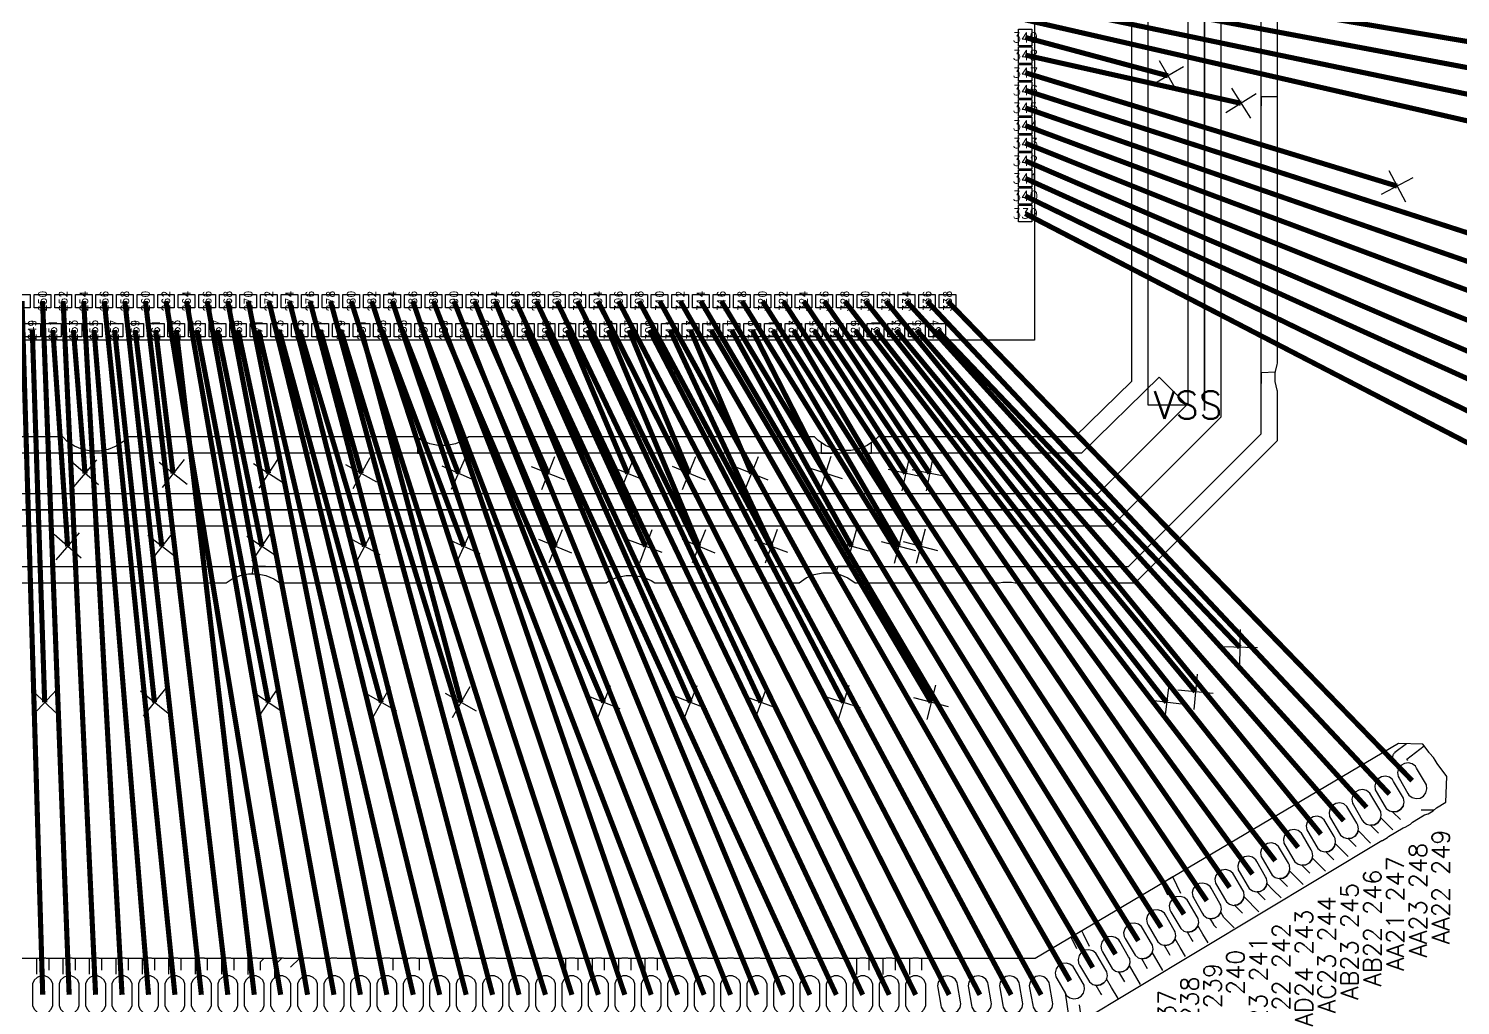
# Model space of a CAD drawing. Extents: x -8.5 to 8.5, y -8.5 to 8.5.
# Drawn here: x -0.1 to 5.59, y -6.54 to -2.66 of the extents above; entities that cross this region are included whole.
import ezdxf
from ezdxf.enums import TextEntityAlignment as Align

# ---------------------------------------------------------------- set-up
doc = ezdxf.new("R2010")
doc.units = 0
doc.header["$MEASUREMENT"] = 0
doc.linetypes.add('DASHED', pattern=[0.03, 0.015, -0.015])
for name, color, linetype in [('COPPER', 40, 'CONTINUOUS'), ('DIE_1', 5, 'CONTINUOUS'), ('DIE_PAD_1', 7, 'CONTINUOUS'), ('DIE_PAD_TEXT_1', 5, 'CONTINUOUS'), ('FINGER_PAD_1', 7, 'CONTINUOUS'), ('FINGER_TEXT_1', 4, 'CONTINUOUS'), ('RING_1', 3, 'CONTINUOUS'), ('RING_2', 1, 'CONTINUOUS'), ('RING_4', 3, 'CONTINUOUS'), ('RING_TEXT', 2, 'CONTINUOUS'), ('TOPSOLDERMASK', 4, 'CONTINUOUS'), ('WIRE_TIER_1', 3, 'CONTINUOUS'), ('WIRE_TIER_2', 1, 'CONTINUOUS'), ('WIRE_TIER_3', 6, 'CONTINUOUS')]:
    doc.layers.add(name, color=color, linetype=linetype)
doc.styles.add('FONT0', font='romans', dxfattribs={"height": 1})

# ---------------------------------------------------------------- blocks, each defined once
blk = doc.blocks.new('FINGER-100X250OBR_1')
at = {"layer": 'FINGER_PAD_1', "flags": 128}
blk.add_lwpolyline([(0.00795, 0.07499), (-0.00795, 0.07499), (-0.02265, 0.0689), (-0.0339, 0.05765), (-0.03999, 0.04295), (-0.04, 0.035), (-0.04, -0.035), (-0.03999, -0.04295), (-0.0339, -0.05765), (-0.02265, -0.0689), (-0.00795, -0.07499), (0.00795, -0.07499), (0.02265, -0.0689), (0.0339, -0.05765), (0.03999, -0.04295), (0.04, -0.035), (0.04, 0.035), (0.03999, 0.04295), (0.0339, 0.05765), (0.02265, 0.0689)], close=True, dxfattribs=at)
blk = doc.blocks.new('WIRE_TIER_1')
at = {"layer": 'WIRE_TIER_1', "flags": 128}
for points in [[(0.04999, 0.04999), (-0.04999, -0.04998)], [(-0.04998, 0.04999), (0.04997, -0.04999)]]:
    blk.add_lwpolyline(points, dxfattribs=at)

msp = doc.modelspace()

# ---------------------------------------------------------------- linework, layer by layer
at = {"layer": 'COPPER', "linetype": 'DASHED', "ltscale": 2, "flags": 128}
for points in [[(4.865, -2.93423), (4.8, -2.93431), (4.8, -2.98429), (4.865, -2.9842)], [(4.85682, -4.0284), (4.8, -4.03024), (4.8, -4.08025), (4.85906, -4.07833), (4.8564, -4.06499), (4.8564, -4.03051)], [(0.26775, -4.31039), (0.25066, -4.32181), (0.21881, -4.335), (0.185, -4.34173), (0.15052, -4.34173), (0.11671, -4.335), (0.08486, -4.32181), (0.06777, -4.31039), (0.06777, -4.35), (0.27238, -4.35), (0.27052, -4.34067), (0.26775, -4.33652)], [(1.64776, -4.28765), (1.63067, -4.29907), (1.59882, -4.31226), (1.56501, -4.31899), (1.53053, -4.31899), (1.49672, -4.31226), (1.46487, -4.29907), (1.44778, -4.28765), (1.44778, -4.35), (1.64776, -4.35)], [(3.25223, -4.30738), (3.23514, -4.3188), (3.20329, -4.33199), (3.16948, -4.33872), (3.135, -4.33872), (3.10119, -4.33199), (3.06934, -4.3188), (3.05225, -4.30738), (3.05225, -4.35), (3.25223, -4.35)], [(0.84465, -4.8), (0.79428, -4.8), (0.79072, -4.82903), (0.81164, -4.82903), (0.84038, -4.83475)], [(3.17157, -4.8), (3.11867, -4.8), (3.10866, -4.82884), (3.1265, -4.83239), (3.15607, -4.84464)], [(5.37712, -5.50419), (5.33133, -5.53974), (5.33134, -5.53976), (5.3308, -5.54016), (5.32898, -5.54181), (5.32733, -5.54363), (5.32587, -5.5456), (5.32461, -5.5477), (5.32356, -5.54992), (5.32273, -5.55223), (5.32214, -5.55461), (5.32178, -5.55703), (5.32166, -5.55948), (5.32178, -5.56193), (5.32214, -5.56435), (5.32273, -5.56673), (5.32356, -5.56904), (5.32461, -5.57126), (5.32511, -5.57209), (5.32509, -5.5721), (5.34518, -5.60644), (5.34601, -5.60326), (5.35562, -5.59058), (5.36936, -5.58254), (5.38511, -5.58038), (5.38831, -5.58122), (5.37928, -5.56578), (5.44753, -5.51278), (5.44294, -5.50658)], [(5.27519, -5.7983), (5.27333, -5.80539), (5.26372, -5.81807), (5.24998, -5.82611), (5.23446, -5.82824), (5.29, -5.88379), (5.30238, -5.87655), (5.30578, -5.87353), (5.33367, -5.85678)], [(5.3654, -5.74706), (5.36401, -5.75236), (5.3544, -5.76504), (5.34066, -5.77308), (5.32491, -5.77524), (5.32235, -5.77457), (5.32348, -5.77582), (5.35894, -5.81127), (5.35904, -5.81138), (5.36086, -5.81303), (5.36283, -5.81449), (5.36493, -5.81575), (5.36715, -5.8168), (5.36946, -5.81763), (5.37184, -5.81822), (5.37426, -5.81858), (5.37671, -5.8187), (5.39849, -5.8187), (5.4015, -5.81603), (5.44953, -5.78718), (5.46334, -5.78241), (5.48374, -5.77048), (5.48572, -5.76872), (5.38705, -5.76872)], [(5.18498, -5.84954), (5.18265, -5.85843), (5.17304, -5.87111), (5.1593, -5.87915), (5.14577, -5.88101), (5.20115, -5.93639), (5.2453, -5.90987)], [(5.09478, -5.90079), (5.09198, -5.91147), (5.08237, -5.92415), (5.06863, -5.93219), (5.05709, -5.93377), (5.11279, -5.98947), (5.15693, -5.96295)], [(5.00303, -5.95788), (5.0013, -5.96451), (4.99169, -5.97719), (4.97795, -5.98523), (4.9622, -5.98739), (4.96177, -5.98728), (5.01981, -6.04532), (5.06396, -6.0188)], [(4.91284, -6.00909), (4.91062, -6.01755), (4.90101, -6.03023), (4.88727, -6.03827), (4.87326, -6.04019), (4.91303, -6.08003), (4.91304, -6.08002), (4.91304, -6.08003), (4.93141, -6.09843), (4.97556, -6.07191), (4.94841, -6.04472), (4.9484, -6.04472), (4.94841, -6.04471)], [(4.44909, -6.03382), (4.40594, -6.05934), (4.44108, -6.1312), (4.44884, -6.12096), (4.46258, -6.11292), (4.47833, -6.11076), (4.48794, -6.11328)], [(4.82263, -6.06029), (4.81994, -6.07058), (4.81033, -6.08326), (4.79659, -6.0913), (4.7846, -6.09294), (4.81303, -6.12141), (4.81304, -6.12141), (4.81303, -6.12142), (4.84306, -6.1515), (4.88722, -6.12497), (4.84841, -6.0861), (4.8484, -6.08611), (4.8484, -6.0861)], [(4.73198, -6.11322), (4.72926, -6.12362), (4.71965, -6.1363), (4.70591, -6.14434), (4.69405, -6.14597), (4.75342, -6.20534), (4.79758, -6.17882)], [(4.63942, -6.17348), (4.63859, -6.17666), (4.62898, -6.18934), (4.61524, -6.19738), (4.59949, -6.19954), (4.59629, -6.1987), (4.61022, -6.22252), (4.61024, -6.22251), (4.61101, -6.22379), (4.61247, -6.22576), (4.61412, -6.22758), (4.65251, -6.26597), (4.69666, -6.23944), (4.65172, -6.1945)], [(4.08804, -6.24735), (4.04465, -6.27302), (4.04812, -6.28114), (4.04814, -6.28113), (4.04867, -6.28227), (4.04865, -6.28228), (4.07415, -6.33455), (4.07417, -6.33454), (4.07418, -6.33456), (4.07415, -6.33457), (4.07841, -6.3433), (4.08613, -6.33311), (4.09987, -6.32507), (4.11562, -6.32291), (4.12531, -6.32545), (4.11907, -6.31266), (4.11905, -6.31267), (4.11906, -6.31266), (4.09391, -6.26108)], [(4.54874, -6.22652), (4.54791, -6.2297), (4.5383, -6.24238), (4.52456, -6.25042), (4.50881, -6.25258), (4.50561, -6.25174), (4.5257, -6.28609), (4.52607, -6.28587), (4.52608, -6.28588), (4.5257, -6.2861), (4.54996, -6.32757), (4.5928, -6.30183), (4.56884, -6.26087), (4.56847, -6.26109), (4.56846, -6.26108), (4.56883, -6.26086)], [(4.45806, -6.27955), (4.45723, -6.28273), (4.44762, -6.29541), (4.43388, -6.30345), (4.41813, -6.30561), (4.41493, -6.30477), (4.43502, -6.33912), (4.43504, -6.33911), (4.43505, -6.33912), (4.43502, -6.33913), (4.4599, -6.38167), (4.50274, -6.35593), (4.47816, -6.3139), (4.47814, -6.31391), (4.47813, -6.3139), (4.47815, -6.31389)], [(-0.02915, -6.35684), (-0.05277, -6.35684), (-0.05532, -6.35735), (-0.06596, -6.35735), (-0.06595, -6.43527), (-0.06361, -6.43293), (-0.04891, -6.42684), (-0.03301, -6.42684), (-0.01831, -6.43293), (-0.01597, -6.43527), (-0.01596, -6.35735), (-0.02659, -6.35735)], [(0.0759, -6.35684), (0.05228, -6.35684), (0.0497, -6.35735), (0.03909, -6.35735), (0.03909, -6.43528), (0.04144, -6.43293), (0.05614, -6.42684), (0.07204, -6.42684), (0.08674, -6.43293), (0.08909, -6.43528), (0.08909, -6.35736), (0.07849, -6.35736)], [(0.18095, -6.35685), (0.15733, -6.35685), (0.15476, -6.35736), (0.14414, -6.35736), (0.14414, -6.43529), (0.14649, -6.43294), (0.16119, -6.42685), (0.17709, -6.42685), (0.19179, -6.43294), (0.19414, -6.43529), (0.19414, -6.35736), (0.18353, -6.35736)], [(0.286, -6.35686), (0.26238, -6.35686), (0.25983, -6.35737), (0.24919, -6.35737), (0.24919, -6.4353), (0.25154, -6.43295), (0.26624, -6.42686), (0.28214, -6.42686), (0.29684, -6.43295), (0.29919, -6.4353), (0.29919, -6.35737), (0.28856, -6.35737)], [(0.39105, -6.35686), (0.36743, -6.35686), (0.36484, -6.35737), (0.35425, -6.35737), (0.35425, -6.43529), (0.35659, -6.43295), (0.37129, -6.42686), (0.38719, -6.42686), (0.40189, -6.43295), (0.40423, -6.43529), (0.40423, -6.35738), (0.39365, -6.35738)], [(0.4961, -6.35687), (0.47248, -6.35687), (0.46991, -6.35738), (0.4593, -6.35738), (0.45929, -6.43531), (0.46164, -6.43296), (0.47634, -6.42687), (0.49224, -6.42687), (0.50694, -6.43296), (0.50929, -6.43531), (0.50928, -6.35738), (0.49868, -6.35738)], [(0.60115, -6.35688), (0.57753, -6.35688), (0.57497, -6.35739), (0.56435, -6.35739), (0.56434, -6.43532), (0.56669, -6.43297), (0.58139, -6.42688), (0.59729, -6.42688), (0.61199, -6.43297), (0.61434, -6.43532), (0.61433, -6.35739), (0.60372, -6.35739)], [(0.7062, -6.35689), (0.68258, -6.35689), (0.68004, -6.3574), (0.66941, -6.3574), (0.6694, -6.43532), (0.67174, -6.43298), (0.68644, -6.42689), (0.70234, -6.42689), (0.71704, -6.43298), (0.71938, -6.43532), (0.71937, -6.3574), (0.70875, -6.3574)], [(0.81125, -6.35689), (0.78763, -6.35689), (0.78505, -6.3574), (0.77467, -6.3574), (0.77457, -6.35805), (0.77445, -6.3605), (0.77444, -6.3605), (0.77445, -6.43532), (0.77679, -6.43298), (0.79149, -6.42689), (0.80739, -6.42689), (0.82209, -6.43298), (0.82443, -6.43532), (0.82444, -6.37083), (0.83787, -6.3574), (0.81384, -6.3574)], [(0.9163, -6.3569), (0.90915, -6.3569), (0.88693, -6.37912), (0.88682, -6.37922), (0.88517, -6.38104), (0.88371, -6.38301), (0.88245, -6.38511), (0.8814, -6.38733), (0.88057, -6.38964), (0.87998, -6.39202), (0.87962, -6.39444), (0.8795, -6.39689), (0.87949, -6.39689), (0.87949, -6.43534), (0.88184, -6.43299), (0.89654, -6.4269), (0.91244, -6.4269), (0.92714, -6.43299), (0.92949, -6.43534), (0.92949, -6.40722), (0.9793, -6.35742), (0.91887, -6.35741)], [(1.33814, -6.35693), (1.31452, -6.35693), (1.31196, -6.35744), (1.30134, -6.35744), (1.30133, -6.43537), (1.30368, -6.43302), (1.31838, -6.42693), (1.33428, -6.42693), (1.34898, -6.43302), (1.35133, -6.43537), (1.35132, -6.35744), (1.34071, -6.35744)], [(1.44319, -6.35693), (1.41957, -6.35693), (1.41698, -6.35745), (1.40639, -6.35745), (1.40638, -6.43537), (1.40873, -6.43302), (1.42343, -6.42693), (1.43933, -6.42693), (1.45403, -6.43302), (1.45638, -6.43537), (1.45637, -6.35745), (1.44579, -6.35745)], [(2.07349, -6.35698), (2.04987, -6.35698), (2.04732, -6.35749), (2.03669, -6.35749), (2.03668, -6.43542), (2.03903, -6.43307), (2.05373, -6.42698), (2.06963, -6.42698), (2.08433, -6.43307), (2.08668, -6.43542), (2.08667, -6.35749), (2.07605, -6.35749)], [(2.17854, -6.35698), (2.15492, -6.35698), (2.15233, -6.35749), (2.14174, -6.35749), (2.14173, -6.43542), (2.14408, -6.43307), (2.15878, -6.42698), (2.17468, -6.42698), (2.18938, -6.43307), (2.19173, -6.43542), (2.19172, -6.3575), (2.18114, -6.3575)], [(2.28359, -6.35699), (2.25997, -6.35699), (2.2574, -6.3575), (2.24679, -6.3575), (2.24678, -6.43543), (2.24913, -6.43308), (2.26383, -6.42699), (2.27973, -6.42699), (2.29443, -6.43308), (2.29678, -6.43543), (2.29677, -6.3575), (2.28617, -6.3575)], [(2.38864, -6.357), (2.36502, -6.357), (2.36246, -6.35751), (2.35183, -6.35751), (2.35184, -6.43543), (2.35418, -6.43309), (2.36888, -6.427), (2.38478, -6.427), (2.39948, -6.43309), (2.40182, -6.43543), (2.40183, -6.35751), (2.39121, -6.35751)], [(3.22904, -6.35705), (3.20542, -6.35705), (3.20283, -6.35756), (3.19224, -6.35756), (3.19224, -6.43548), (3.19458, -6.43314), (3.20928, -6.42705), (3.22518, -6.42705), (3.23988, -6.43314), (3.24222, -6.43548), (3.24222, -6.35757), (3.23164, -6.35757)], [(3.33409, -6.35706), (3.31047, -6.35706), (3.30789, -6.35757), (3.29728, -6.35757), (3.29728, -6.4355), (3.29963, -6.43315), (3.31433, -6.42706), (3.33023, -6.42706), (3.34493, -6.43315), (3.34728, -6.4355), (3.34728, -6.35757), (3.33668, -6.35757)], [(3.43914, -6.35706), (3.41552, -6.35706), (3.41291, -6.35758), (3.40234, -6.35758), (3.40233, -6.4355), (3.40468, -6.43315), (3.41938, -6.42706), (3.43528, -6.42706), (3.44998, -6.43315), (3.45233, -6.4355), (3.45232, -6.35758), (3.44176, -6.35758)], [(4.36738, -6.33258), (4.36655, -6.33577), (4.35694, -6.34845), (4.3432, -6.35649), (4.32745, -6.35865), (4.32425, -6.35781), (4.36985, -6.43576), (4.41268, -6.41003)], [(4.2767, -6.38562), (4.27587, -6.38881), (4.26626, -6.40149), (4.25252, -6.40953), (4.23677, -6.41169), (4.23357, -6.41085), (4.27979, -6.48986), (4.32262, -6.46413)], [(4.18603, -6.43867), (4.1852, -6.44185), (4.17559, -6.45453), (4.16185, -6.46257), (4.1461, -6.46473), (4.1429, -6.46389), (4.16299, -6.49824), (4.16336, -6.49802), (4.16337, -6.49803), (4.16299, -6.49825), (4.18973, -6.54396), (4.23257, -6.51822), (4.20613, -6.47302), (4.20576, -6.47324), (4.20575, -6.47323), (4.20612, -6.47301)], [(4.02165, -6.49438), (4.04198, -6.63848), (4.04201, -6.63848), (4.04222, -6.63987), (4.04281, -6.64225), (4.04364, -6.64456), (4.04459, -6.64657), (4.07308, -6.64657), (4.06789, -6.61715), (4.08777, -6.60521), (4.07482, -6.51346), (4.07117, -6.5156), (4.05542, -6.51776), (4.04003, -6.51373), (4.02735, -6.50412), (4.02333, -6.49725)]]:
    msp.add_lwpolyline(points, close=True, dxfattribs=at)
at = {"layer": 'DIE_1', "flags": 128}
msp.add_lwpolyline([(-3.9, -3.9), (-3.9, 3.9), (3.9, 3.9), (3.9, -3.9)], close=True, dxfattribs=at)
at = {"layer": 'DIE_PAD_1', "flags": 128}
for points in [[(3.83625, -2.7307), (3.83625, -2.6647), (3.88925, -2.6647), (3.88925, -2.7307)], [(3.83625, -2.8007), (3.83625, -2.7347), (3.88925, -2.7347), (3.88925, -2.8007)], [(3.83625, -2.8707), (3.83625, -2.8047), (3.88925, -2.8047), (3.88925, -2.8707)], [(3.83625, -2.9407), (3.83625, -2.8747), (3.88925, -2.8747), (3.88925, -2.9407)], [(3.83625, -3.0107), (3.83625, -2.9447), (3.88925, -2.9447), (3.88925, -3.0107)], [(3.83625, -3.0807), (3.83625, -3.0147), (3.88925, -3.0147), (3.88925, -3.0807)], [(3.83625, -3.1507), (3.83625, -3.0847), (3.88925, -3.0847), (3.88925, -3.1507)], [(3.83625, -3.2207), (3.83625, -3.1547), (3.88925, -3.1547), (3.88925, -3.2207)], [(3.83625, -3.2907), (3.83625, -3.2247), (3.88925, -3.2247), (3.88925, -3.2907)], [(3.83625, -3.3607), (3.83625, -3.2947), (3.88925, -3.2947), (3.88925, -3.3607)], [(3.83625, -3.4307), (3.83625, -3.3647), (3.88925, -3.3647), (3.88925, -3.4307)], [(-0.15628, -3.772), (-0.15628, -3.719), (-0.09028, -3.719), (-0.09028, -3.772)], [(-0.07456, -3.772), (-0.07456, -3.719), (-0.00856, -3.719), (-0.00856, -3.772)], [(0.00717, -3.772), (0.00717, -3.719), (0.07317, -3.719), (0.07317, -3.772)], [(0.08889, -3.772), (0.08889, -3.719), (0.15489, -3.719), (0.15489, -3.772)], [(0.17061, -3.772), (0.17061, -3.719), (0.23661, -3.719), (0.23661, -3.772)], [(0.25234, -3.772), (0.25234, -3.719), (0.31834, -3.719), (0.31834, -3.772)], [(0.33406, -3.772), (0.33406, -3.719), (0.40006, -3.719), (0.40006, -3.772)], [(0.41578, -3.772), (0.41578, -3.719), (0.48178, -3.719), (0.48178, -3.772)], [(0.4975, -3.772), (0.4975, -3.719), (0.5635, -3.719), (0.5635, -3.772)], [(0.57923, -3.772), (0.57923, -3.719), (0.64523, -3.719), (0.64523, -3.772)], [(0.66095, -3.772), (0.66095, -3.719), (0.72695, -3.719), (0.72695, -3.772)], [(0.74267, -3.772), (0.74267, -3.719), (0.80867, -3.719), (0.80867, -3.772)], [(0.8244, -3.772), (0.8244, -3.719), (0.8904, -3.719), (0.8904, -3.772)], [(0.90612, -3.772), (0.90612, -3.719), (0.97212, -3.719), (0.97212, -3.772)], [(0.98784, -3.772), (0.98784, -3.719), (1.05384, -3.719), (1.05384, -3.772)], [(1.06956, -3.772), (1.06956, -3.719), (1.13556, -3.719), (1.13556, -3.772)], [(1.15129, -3.772), (1.15129, -3.719), (1.21729, -3.719), (1.21729, -3.772)], [(1.23301, -3.772), (1.23301, -3.719), (1.29901, -3.719), (1.29901, -3.772)], [(1.31473, -3.772), (1.31473, -3.719), (1.38073, -3.719), (1.38073, -3.772)], [(1.39646, -3.772), (1.39646, -3.719), (1.46246, -3.719), (1.46246, -3.772)], [(1.47818, -3.772), (1.47818, -3.719), (1.54418, -3.719), (1.54418, -3.772)], [(1.5599, -3.772), (1.5599, -3.719), (1.6259, -3.719), (1.6259, -3.772)], [(1.64163, -3.772), (1.64163, -3.719), (1.70763, -3.719), (1.70763, -3.772)], [(1.72335, -3.772), (1.72335, -3.719), (1.78935, -3.719), (1.78935, -3.772)], [(1.80507, -3.772), (1.80507, -3.719), (1.87107, -3.719), (1.87107, -3.772)], [(1.88679, -3.772), (1.88679, -3.719), (1.95279, -3.719), (1.95279, -3.772)], [(1.96852, -3.772), (1.96852, -3.719), (2.03452, -3.719), (2.03452, -3.772)], [(2.05024, -3.772), (2.05024, -3.719), (2.11624, -3.719), (2.11624, -3.772)], [(2.13196, -3.772), (2.13196, -3.719), (2.19796, -3.719), (2.19796, -3.772)], [(2.21369, -3.772), (2.21369, -3.719), (2.27969, -3.719), (2.27969, -3.772)], [(2.29541, -3.772), (2.29541, -3.719), (2.36141, -3.719), (2.36141, -3.772)], [(2.37713, -3.772), (2.37713, -3.719), (2.44313, -3.719), (2.44313, -3.772)], [(2.45885, -3.772), (2.45885, -3.719), (2.52485, -3.719), (2.52485, -3.772)], [(2.54058, -3.772), (2.54058, -3.719), (2.60658, -3.719), (2.60658, -3.772)], [(2.6223, -3.772), (2.6223, -3.719), (2.6883, -3.719), (2.6883, -3.772)], [(2.70402, -3.772), (2.70402, -3.719), (2.77002, -3.719), (2.77002, -3.772)], [(2.78575, -3.772), (2.78575, -3.719), (2.85175, -3.719), (2.85175, -3.772)], [(2.86747, -3.772), (2.86747, -3.719), (2.93347, -3.719), (2.93347, -3.772)], [(2.94919, -3.772), (2.94919, -3.719), (3.01519, -3.719), (3.01519, -3.772)], [(3.03092, -3.772), (3.03092, -3.719), (3.09692, -3.719), (3.09692, -3.772)], [(3.11264, -3.772), (3.11264, -3.719), (3.17864, -3.719), (3.17864, -3.772)], [(3.19436, -3.772), (3.19436, -3.719), (3.26036, -3.719), (3.26036, -3.772)], [(3.27608, -3.772), (3.27608, -3.719), (3.34208, -3.719), (3.34208, -3.772)], [(3.35781, -3.772), (3.35781, -3.719), (3.42381, -3.719), (3.42381, -3.772)], [(3.43953, -3.772), (3.43953, -3.719), (3.50553, -3.719), (3.50553, -3.772)], [(3.52125, -3.772), (3.52125, -3.719), (3.58725, -3.719), (3.58725, -3.772)], [(-0.11542, -3.887), (-0.11542, -3.834), (-0.04942, -3.834), (-0.04942, -3.887)], [(-0.03369, -3.887), (-0.03369, -3.834), (0.03231, -3.834), (0.03231, -3.887)], [(0.04803, -3.887), (0.04803, -3.834), (0.11403, -3.834), (0.11403, -3.887)], [(0.12975, -3.887), (0.12975, -3.834), (0.19575, -3.834), (0.19575, -3.887)], [(0.21147, -3.887), (0.21147, -3.834), (0.27747, -3.834), (0.27747, -3.887)], [(0.2932, -3.887), (0.2932, -3.834), (0.3592, -3.834), (0.3592, -3.887)], [(0.37492, -3.887), (0.37492, -3.834), (0.44092, -3.834), (0.44092, -3.887)], [(0.45664, -3.887), (0.45664, -3.834), (0.52264, -3.834), (0.52264, -3.887)], [(0.53837, -3.887), (0.53837, -3.834), (0.60437, -3.834), (0.60437, -3.887)], [(0.62009, -3.887), (0.62009, -3.834), (0.68609, -3.834), (0.68609, -3.887)], [(0.70181, -3.887), (0.70181, -3.834), (0.76781, -3.834), (0.76781, -3.887)], [(0.78353, -3.887), (0.78353, -3.834), (0.84953, -3.834), (0.84953, -3.887)], [(0.86526, -3.887), (0.86526, -3.834), (0.93126, -3.834), (0.93126, -3.887)], [(0.94698, -3.887), (0.94698, -3.834), (1.01298, -3.834), (1.01298, -3.887)], [(1.0287, -3.887), (1.0287, -3.834), (1.0947, -3.834), (1.0947, -3.887)], [(1.11043, -3.887), (1.11043, -3.834), (1.17643, -3.834), (1.17643, -3.887)], [(1.19215, -3.887), (1.19215, -3.834), (1.25815, -3.834), (1.25815, -3.887)], [(1.27387, -3.887), (1.27387, -3.834), (1.33987, -3.834), (1.33987, -3.887)], [(1.3556, -3.887), (1.3556, -3.834), (1.4216, -3.834), (1.4216, -3.887)], [(1.43732, -3.887), (1.43732, -3.834), (1.50332, -3.834), (1.50332, -3.887)], [(1.51904, -3.887), (1.51904, -3.834), (1.58504, -3.834), (1.58504, -3.887)], [(1.60076, -3.887), (1.60076, -3.834), (1.66676, -3.834), (1.66676, -3.887)], [(1.68249, -3.887), (1.68249, -3.834), (1.74849, -3.834), (1.74849, -3.887)], [(1.76421, -3.887), (1.76421, -3.834), (1.83021, -3.834), (1.83021, -3.887)], [(1.84593, -3.887), (1.84593, -3.834), (1.91193, -3.834), (1.91193, -3.887)], [(1.92766, -3.887), (1.92766, -3.834), (1.99366, -3.834), (1.99366, -3.887)], [(2.00938, -3.887), (2.00938, -3.834), (2.07538, -3.834), (2.07538, -3.887)], [(2.0911, -3.887), (2.0911, -3.834), (2.1571, -3.834), (2.1571, -3.887)], [(2.17282, -3.887), (2.17282, -3.834), (2.23882, -3.834), (2.23882, -3.887)], [(2.25455, -3.887), (2.25455, -3.834), (2.32055, -3.834), (2.32055, -3.887)], [(2.33627, -3.887), (2.33627, -3.834), (2.40227, -3.834), (2.40227, -3.887)], [(2.41799, -3.887), (2.41799, -3.834), (2.48399, -3.834), (2.48399, -3.887)], [(2.49972, -3.887), (2.49972, -3.834), (2.56572, -3.834), (2.56572, -3.887)], [(2.58144, -3.887), (2.58144, -3.834), (2.64744, -3.834), (2.64744, -3.887)], [(2.66316, -3.887), (2.66316, -3.834), (2.72916, -3.834), (2.72916, -3.887)], [(2.74488, -3.887), (2.74488, -3.834), (2.81088, -3.834), (2.81088, -3.887)], [(2.82661, -3.887), (2.82661, -3.834), (2.89261, -3.834), (2.89261, -3.887)], [(2.90833, -3.887), (2.90833, -3.834), (2.97433, -3.834), (2.97433, -3.887)], [(2.99005, -3.887), (2.99005, -3.834), (3.05605, -3.834), (3.05605, -3.887)], [(3.07178, -3.887), (3.07178, -3.834), (3.13778, -3.834), (3.13778, -3.887)], [(3.1535, -3.887), (3.1535, -3.834), (3.2195, -3.834), (3.2195, -3.887)], [(3.23522, -3.887), (3.23522, -3.834), (3.30122, -3.834), (3.30122, -3.887)], [(3.31695, -3.887), (3.31695, -3.834), (3.38295, -3.834), (3.38295, -3.887)], [(3.39867, -3.887), (3.39867, -3.834), (3.46467, -3.834), (3.46467, -3.887)], [(3.48039, -3.887), (3.48039, -3.834), (3.54639, -3.834), (3.54639, -3.887)]]:
    msp.add_lwpolyline(points, close=True, dxfattribs=at)
at = {"layer": 'RING_1', "flags": 128}
msp.add_lwpolyline([(-4.35, -2.7), (-4.51, -2.7), (-4.51, -4.15267), (-4.15267, -4.51), (4.15267, -4.51), (4.5044, -4.15827), (4.39429, -4.04815), (4.0864, -4.35), (-4.0864, -4.35), (-4.35, -4.0864)], close=True, dxfattribs=at)
at = {"layer": 'RING_2', "flags": 128}
msp.add_lwpolyline([(4.8, 0.56586), (4.64, 0.56586), (4.64, -4.20652), (4.20652, -4.64), (-4.20652, -4.64), (-4.64, -4.20652), (-4.64, -2.68106), (-4.68397, -2.68106), (-4.72144, -2.71853), (-4.73381, -2.7268), (-4.74756, -2.73249), (-4.76216, -2.73539), (-4.8, -2.73539), (-4.8, -4.27279), (-4.27279, -4.8), (4.27279, -4.8), (4.8, -4.27279)], close=True, dxfattribs=at)
at = {"layer": 'RING_4', "flags": 128}
msp.add_lwpolyline([(4.51, 0.56718), (4.35, 0.56718), (4.35, -4.15793), (4.51, -4.15793)], close=True, dxfattribs=at)
at = {"layer": 'TOPSOLDERMASK', "flags": 128}
for points in [[(4.285, 0.62694), (4.285, -4.06427), (4.05985, -4.285), (3.27845, -4.285), (3.2638, -4.29965), (3.23514, -4.3188), (3.20329, -4.33199), (3.16948, -4.33872), (3.135, -4.33872), (3.10119, -4.33199), (3.06934, -4.3188), (3.04068, -4.29965), (3.02603, -4.285), (1.65173, -4.285), (1.63067, -4.29907), (1.59882, -4.31226), (1.56501, -4.31899), (1.53053, -4.31899), (1.49672, -4.31226), (1.46487, -4.29907), (1.44381, -4.285), (0.29698, -4.285), (0.27932, -4.30266), (0.25066, -4.32181), (0.21881, -4.335), (0.185, -4.34173), (0.15052, -4.34173), (0.11671, -4.335), (0.08486, -4.32181), (0.0562, -4.30266), (0.03854, -4.285), (-1.93099, -4.285)], [(4.575, 0.5928), (4.575, -4.17958), (4.575, 0.62694)], [(-0.83229, -4.865), (0.68748, -4.865), (0.7115, -4.84895), (0.74335, -4.83576), (0.77716, -4.82903), (0.81164, -4.82903), (0.84545, -4.83576), (0.8773, -4.84895), (0.90132, -4.865), (2.1973, -4.865), (2.21107, -4.8558), (2.24292, -4.84261), (2.27673, -4.83588), (2.31121, -4.83588), (2.34502, -4.84261), (2.37687, -4.8558), (2.39064, -4.865), (2.96362, -4.865), (2.96389, -4.86473), (2.99255, -4.84558), (3.0244, -4.83239), (3.05821, -4.82566), (3.09269, -4.82566), (3.1265, -4.83239), (3.15835, -4.84558), (3.18701, -4.86473), (3.18728, -4.865), (3.75921, -4.865), (3.77403, -4.86205), (3.80851, -4.86205), (3.82333, -4.865), (4.29973, -4.865), (4.865, -4.29973), (4.865, -4.10332), (4.86313, -4.0988), (4.8564, -4.06499), (4.8564, -4.03051), (4.86313, -3.9967), (4.865, -3.99218), (4.865, 0.01488)], [(4.06789, -6.61715), (5.27944, -5.88936), (5.28198, -5.88848), (5.30238, -5.87655), (5.30578, -5.87353), (5.36446, -5.83828), (5.37266, -5.83545), (5.39306, -5.82352), (5.4015, -5.81603), (5.44953, -5.78718), (5.46334, -5.78241), (5.48374, -5.77048), (5.49718, -5.75856), (5.53415, -5.73635), (5.53766, -5.63462), (5.4992, -5.58263), (5.49131, -5.56914), (5.48534, -5.55894), (5.46965, -5.54125), (5.46723, -5.53941), (5.44294, -5.50658), (5.34647, -5.50307), (3.90162, -6.35761), (3.80967, -6.35761), (3.79319, -6.35725), (3.79118, -6.3576), (3.68557, -6.3576), (3.66902, -6.35724), (3.667, -6.3576), (3.5637, -6.35759), (3.54706, -6.35723), (3.54503, -6.35759), (3.44176, -6.35758), (3.43914, -6.35706), (3.41552, -6.35706), (3.41291, -6.35758), (3.33668, -6.35757), (3.33409, -6.35706), (3.31047, -6.35706), (3.30789, -6.35757), (3.23164, -6.35757), (3.22904, -6.35705), (3.20542, -6.35705), (3.20283, -6.35756), (3.12661, -6.35756), (3.12399, -6.35704), (3.10037, -6.35704), (3.09776, -6.35756), (3.02152, -6.35755), (3.01894, -6.35704), (2.99532, -6.35704), (2.99275, -6.35755), (2.91648, -6.35755), (2.91389, -6.35703), (2.89027, -6.35703), (2.88769, -6.35754), (2.81145, -6.35754), (2.80884, -6.35702), (2.78522, -6.35702), (2.78262, -6.35754), (2.70636, -6.35753), (2.70379, -6.35702), (2.68017, -6.35702), (2.67761, -6.35753), (2.60133, -6.35752), (2.59874, -6.35701), (2.57512, -6.35701), (2.57254, -6.35752), (2.49629, -6.35752), (2.49369, -6.357), (2.47007, -6.357), (2.46748, -6.35752), (2.39121, -6.35751), (2.38864, -6.357), (2.36502, -6.357), (2.36246, -6.35751), (2.28617, -6.3575), (2.28359, -6.35699), (2.25997, -6.35699), (2.2574, -6.3575), (2.18114, -6.3575), (2.17854, -6.35698), (2.15492, -6.35698), (2.15233, -6.35749), (2.07605, -6.35749), (2.07349, -6.35698), (2.04987, -6.35698), (2.04732, -6.35749), (1.97102, -6.35748), (1.96844, -6.35697), (1.94482, -6.35697), (1.94225, -6.35748), (1.86598, -6.35748), (1.86339, -6.35696), (1.83977, -6.35696), (1.83719, -6.35747), (1.76095, -6.35747), (1.75834, -6.35695), (1.73472, -6.35695), (1.73212, -6.35747), (1.65586, -6.35746), (1.65329, -6.35695), (1.62967, -6.35695), (1.62711, -6.35746), (1.55083, -6.35745), (1.54824, -6.35694), (1.52462, -6.35694), (1.52204, -6.35745), (1.44579, -6.35745), (1.44319, -6.35693), (1.41957, -6.35693), (1.41698, -6.35745), (1.34071, -6.35744), (1.33814, -6.35693), (1.31452, -6.35693), (1.31196, -6.35744), (1.23567, -6.35743), (1.23309, -6.35692), (1.20947, -6.35692), (1.2069, -6.35743), (1.13063, -6.35743), (1.12804, -6.35691), (1.10442, -6.35691), (1.10183, -6.35742), (1.02555, -6.35742), (1.02299, -6.35691), (0.99937, -6.35691), (0.99682, -6.35742), (0.91887, -6.35741), (0.9163, -6.3569), (0.89268, -6.3569), (0.89012, -6.35741), (0.81384, -6.3574), (0.81125, -6.35689), (0.78763, -6.35689), (0.78505, -6.3574), (0.70875, -6.3574), (0.7062, -6.35689), (0.68258, -6.35689), (0.68004, -6.3574), (0.60372, -6.35739), (0.60115, -6.35688), (0.57753, -6.35688), (0.57497, -6.35739), (0.49868, -6.35738), (0.4961, -6.35687), (0.47248, -6.35687), (0.46991, -6.35738), (0.39365, -6.35738), (0.39105, -6.35686), (0.36743, -6.35686), (0.36484, -6.35737), (0.28856, -6.35737), (0.286, -6.35686), (0.26238, -6.35686), (0.25983, -6.35737), (0.18353, -6.35736), (0.18095, -6.35685), (0.15733, -6.35685), (0.15476, -6.35736), (0.07849, -6.35736), (0.0759, -6.35684), (0.05228, -6.35684), (0.0497, -6.35735), (-0.02659, -6.35735), (-0.02915, -6.35684), (-0.05277, -6.35684), (-0.05532, -6.35735), (-0.13164, -6.35734)]]:
    msp.add_lwpolyline(points, dxfattribs=at)
msp.add_lwpolyline([(-4.17958, -4.575), (4.17958, -4.575)], close=True, dxfattribs=at)
at = {"layer": 'WIRE_TIER_1', "const_width": 0.0203}
for points in [[(3.86275, -2.6977), (4.43, -2.85021)], [(3.86275, -2.7677), (4.72, -2.95941)], [(3.86275, -2.8377), (5.34, -3.28844)], [(-0.08242, -3.8605), (-0.03318, -5.34)], [(-0.00069, -3.8605), (0.05795, -4.72)], [(0.08103, -3.8605), (0.12707, -4.43)], [(0.24447, -3.8605), (0.40301, -5.34)], [(0.3262, -3.8605), (0.43221, -4.72)], [(0.40792, -3.8605), (0.47675, -4.43)], [(0.57137, -3.8605), (0.85536, -5.34)], [(0.65309, -3.8605), (0.82929, -4.72)], [(0.73481, -3.8605), (0.85601, -4.43)], [(0.89826, -3.8605), (1.30398, -5.34)], [(0.97998, -3.8605), (1.23733, -4.72)], [(1.0617, -3.8605), (1.22503, -4.43)], [(1.22515, -3.8605), (1.62071, -5.34)], [(1.30687, -3.8605), (1.63209, -4.72)], [(1.3886, -3.8605), (1.61059, -4.43)], [(1.55204, -3.8605), (2.18762, -5.34)], [(1.63376, -3.8605), (1.99602, -4.72)], [(1.71549, -3.8605), (1.96658, -4.43)], [(1.87893, -3.8605), (2.53232, -5.34)], [(1.96066, -3.8605), (2.35421, -4.72)], [(2.04238, -3.8605), (2.28274, -4.43)], [(2.1241, -3.8605), (2.81257, -5.34)], [(2.20582, -3.8605), (2.56598, -4.72)], [(2.28755, -3.8605), (2.52641, -4.43)], [(2.36927, -3.8605), (3.14036, -5.34)], [(2.45099, -3.8605), (2.85361, -4.72)], [(2.53272, -3.8605), (2.77532, -4.43)], [(2.61444, -3.8605), (3.48889, -5.34)], [(2.69616, -3.8605), (3.1729, -4.72)], [(2.77788, -3.8605), (3.06919, -4.43)], [(2.85961, -3.8605), (3.36013, -4.72)], [(2.94133, -3.8605), (3.44714, -4.72)], [(3.02305, -3.8605), (3.38755, -4.43)], [(3.10478, -3.8605), (3.48327, -4.43)], [(3.26822, -3.8605), (4.42442, -5.34)], [(3.34995, -3.8605), (4.53887, -5.2976)], [(3.51339, -3.8605), (4.71532, -5.12115)]]:
    msp.add_lwpolyline(points, dxfattribs=at)
at = {"layer": 'WIRE_TIER_2', "const_width": 0.0203}
for points in [[(3.86275, -2.4177), (6.50115, -2.86247)], [(3.86275, -2.4877), (6.50103, -2.98316)], [(3.86275, -2.5577), (6.50089, -3.10669)], [(3.86275, -2.6277), (6.50074, -3.23071)], [(3.86275, -2.9077), (6.4999, -3.75768)], [(3.86275, -2.9777), (6.49964, -3.89294)], [(3.86275, -3.0477), (6.49936, -4.03011)], [(3.86275, -3.1177), (6.49905, -4.17293)], [(3.86275, -3.1877), (6.49869, -4.32244)], [(3.86275, -3.2577), (6.49842, -4.45167)], [(3.86275, -3.3277), (6.49801, -4.60815)], [(3.86275, -3.3977), (6.49749, -4.76331)], [(0.16275, -3.8605), (0.37924, -6.50185)], [(0.48964, -3.8605), (0.79944, -6.50188)], [(0.81653, -3.8605), (1.43138, -6.50192)], [(1.14343, -3.8605), (1.95663, -6.50196)], [(1.47032, -3.8605), (2.48188, -6.50199)], [(1.79721, -3.8605), (3.00713, -6.50203)], [(3.1865, -3.8605), (4.7656, -6.02255)], [(3.43167, -3.8605), (5.12831, -5.8104)]]:
    msp.add_lwpolyline(points, dxfattribs=at)
at = {"layer": 'WIRE_TIER_3', "const_width": 0.0203}
for points in [[(-0.12328, -3.7455), (-0.04096, -6.50183)], [(-0.04156, -3.7455), (0.06409, -6.50183)], [(0.04017, -3.7455), (0.16914, -6.50184)], [(0.12189, -3.7455), (0.27419, -6.50185)], [(0.20361, -3.7455), (0.48429, -6.50186)], [(0.28534, -3.7455), (0.58934, -6.50187)], [(0.36706, -3.7455), (0.69439, -6.50188)], [(0.44878, -3.7455), (0.90449, -6.50189)], [(0.5305, -3.7455), (1.01118, -6.5019)], [(0.61223, -3.7455), (1.11623, -6.5019)], [(0.69395, -3.7455), (1.22128, -6.50191)], [(0.77567, -3.7455), (1.32633, -6.50192)], [(0.8574, -3.7455), (1.53643, -6.50193)], [(0.93912, -3.7455), (1.64148, -6.50194)], [(1.02084, -3.7455), (1.74653, -6.50194)], [(1.10256, -3.7455), (1.85158, -6.50195)], [(1.18429, -3.7455), (2.06168, -6.50197)], [(1.26601, -3.7455), (2.16673, -6.50197)], [(1.34773, -3.7455), (2.27178, -6.50198)], [(1.42946, -3.7455), (2.37683, -6.50199)], [(1.51118, -3.7455), (2.58693, -6.502)], [(1.5929, -3.7455), (2.69198, -6.50201)], [(1.67463, -3.7455), (2.79703, -6.50201)], [(1.75635, -3.7455), (2.90208, -6.50202)], [(1.83807, -3.7455), (3.11218, -6.50203)], [(1.91979, -3.7455), (3.21723, -6.50204)], [(2.00152, -3.7455), (3.32228, -6.50205)], [(2.08324, -3.7455), (3.42733, -6.50205)], [(2.16496, -3.7455), (3.56059, -6.50206)], [(2.24669, -3.7455), (3.68255, -6.50207)], [(2.32841, -3.7455), (3.80672, -6.50208)], [(2.41013, -3.7455), (3.92574, -6.50209)], [(2.49185, -3.7455), (4.04018, -6.44685)], [(2.57358, -3.7455), (4.13086, -6.39382)], [(2.6553, -3.7455), (4.22153, -6.34078)], [(2.73702, -3.7455), (4.31221, -6.28774)], [(2.81875, -3.7455), (4.40289, -6.2347)], [(2.90047, -3.7455), (4.49357, -6.18167)], [(2.98219, -3.7455), (4.58425, -6.12863)], [(3.06392, -3.7455), (4.67492, -6.07559)], [(3.14564, -3.7455), (4.85628, -5.96952)], [(3.22736, -3.7455), (4.94696, -5.91648)], [(3.30908, -3.7455), (5.03764, -5.86344)], [(3.39081, -3.7455), (5.21899, -5.75736)], [(3.47253, -3.7455), (5.30967, -5.70433)], [(3.55425, -3.7455), (5.40035, -5.65129)]]:
    msp.add_lwpolyline(points, dxfattribs=at)

# ---------------------------------------------------------------- block references
at = {"layer": 'FINGER_PAD_1'}
for p, rotation in [((5.40035, -5.65129), 210.323), ((5.30967, -5.70433), 210.323), ((5.21899, -5.75736), 210.323), ((5.12831, -5.8104), 210.323), ((5.03764, -5.86344), 210.323), ((4.94696, -5.91648), 210.323), ((4.85628, -5.96952), 210.323), ((4.7656, -6.02255), 210.323), ((4.67492, -6.07559), 210.323), ((4.58425, -6.12863), 210.323), ((4.49357, -6.18167), 210.323), ((4.40289, -6.2347), 210.323), ((4.22153, -6.34078), 210.323), ((4.31221, -6.28774), 210.323), ((4.13086, -6.39382), 210.323), ((4.04018, -6.44685), 210.323), ((-0.04096, -6.50183), 179.996), ((0.06409, -6.50183), 179.996), ((0.16914, -6.50184), 179.996), ((0.27419, -6.50185), 179.996), ((0.37924, -6.50185), 179.996), ((0.48429, -6.50186), 179.996), ((0.58934, -6.50187), 179.996), ((0.69439, -6.50188), 179.996), ((0.79944, -6.50188), 179.996), ((0.90449, -6.50189), 179.996), ((1.01118, -6.5019), 179.996), ((1.11623, -6.5019), 179.996), ((1.22128, -6.50191), 179.996), ((1.32633, -6.50192), 179.996), ((1.43138, -6.50192), 179.996), ((1.53643, -6.50193), 179.996), ((1.64148, -6.50194), 179.996), ((1.74653, -6.50194), 179.996), ((1.85158, -6.50195), 179.996), ((1.95663, -6.50196), 179.996), ((2.06168, -6.50197), 179.996), ((2.16673, -6.50197), 179.996), ((2.27178, -6.50198), 179.996), ((2.37683, -6.50199), 179.996), ((2.48188, -6.50199), 179.996), ((2.58693, -6.502), 179.996), ((2.69198, -6.50201), 179.996), ((2.79703, -6.50201), 179.996), ((2.90208, -6.50202), 179.996), ((3.00713, -6.50203), 179.996), ((3.11218, -6.50203), 179.996), ((3.21723, -6.50204), 179.996), ((3.32228, -6.50205), 179.996), ((3.42733, -6.50205), 179.996), ((3.56059, -6.50206), 189.996), ((3.68255, -6.50207), 189.996), ((3.80672, -6.50208), 189.996), ((3.92574, -6.50209), 189.996)]:
    msp.add_blockref('FINGER-100X250OBR_1', p, dxfattribs=dict(at, rotation=rotation))
at = {"layer": 'WIRE_TIER_1'}
for p, rotation in [((4.43, -2.85021), -15.049), ((4.72, -2.95941), -12.606), ((5.34, -3.28844), -16.968), ((0.12707, -4.43), -85.37799999999999), ((0.47675, -4.43), -83.109), ((0.85601, -4.43), -77.986), ((1.22503, -4.43), -73.997), ((1.61059, -4.43), -68.704), ((1.96658, -4.43), -66.208), ((2.28274, -4.43), -67.118), ((2.52641, -4.43), -67.24600000000001), ((2.77532, -4.43), -66.92699999999999), ((3.06919, -4.43), -62.909), ((3.38755, -4.43), -57.37899999999999), ((3.48327, -4.43), -56.392), ((0.43221, -4.72), -82.969), ((0.82929, -4.72), -78.415), ((1.23733, -4.72), -73.331), ((1.63209, -4.72), -69.274), ((1.99602, -4.72), -67.14600000000002), ((2.35421, -4.72), -65.398), ((2.56598, -4.72), -67.265), ((2.85361, -4.72), -64.9), ((3.1729, -4.72), -60.984), ((3.36013, -4.72), -59.78600000000001), ((3.44714, -4.72), -59.523), ((0.05795, -4.72), -86.09700000000001), ((4.71532, -5.12115), -46.36600000000001), ((4.53887, -5.2976), -50.399), ((-0.03318, -5.34), -88.094), ((0.40301, -5.34), -83.884), ((0.85536, -5.34), -79.13400000000001), ((1.30398, -5.34), -74.66500000000002), ((1.62071, -5.34), -75.031), ((2.18762, -5.34), -66.752), ((2.53232, -5.34), -66.172), ((2.81257, -5.34), -65.046), ((3.14036, -5.34), -62.472), ((3.48889, -5.34), -59.41500000000001), ((4.42442, -5.34), -51.993)]:
    msp.add_blockref('WIRE_TIER_1', p, dxfattribs=dict(at, rotation=rotation))

# ---------------------------------------------------------------- texts
at = {"layer": 'DIE_PAD_TEXT_1', "style": 'FONT0'}
for s, p in [('349', (3.86275, -2.6977)), ('348', (3.86275, -2.7677)), ('347', (3.86275, -2.8377)), ('346', (3.86275, -2.9077)), ('345', (3.86275, -2.9777)), ('344', (3.86275, -3.0477)), ('343', (3.86275, -3.1177)), ('342', (3.86275, -3.1877)), ('341', (3.86275, -3.2577)), ('340', (3.86275, -3.3277)), ('339', (3.86275, -3.3977))]:
    msp.add_text(s, height=0.0396, dxfattribs=at).set_placement(p, align=Align.MIDDLE_CENTER)
for s, p in [('250', (-0.04156, -3.7455)), ('252', (0.04017, -3.7455)), ('254', (0.12189, -3.7455)), ('256', (0.20361, -3.7455)), ('258', (0.28534, -3.7455)), ('260', (0.36706, -3.7455)), ('262', (0.44878, -3.7455)), ('264', (0.5305, -3.7455)), ('266', (0.61223, -3.7455)), ('268', (0.69395, -3.7455)), ('270', (0.77567, -3.7455)), ('272', (0.8574, -3.7455)), ('274', (0.93912, -3.7455)), ('276', (1.02084, -3.7455)), ('278', (1.10256, -3.7455)), ('280', (1.18429, -3.7455)), ('282', (1.26601, -3.7455)), ('284', (1.34773, -3.7455)), ('286', (1.42946, -3.7455)), ('288', (1.51118, -3.7455)), ('290', (1.5929, -3.7455)), ('292', (1.67463, -3.7455)), ('294', (1.75635, -3.7455)), ('296', (1.83807, -3.7455)), ('298', (1.91979, -3.7455)), ('300', (2.00152, -3.7455)), ('302', (2.08324, -3.7455)), ('304', (2.16496, -3.7455)), ('306', (2.24669, -3.7455)), ('308', (2.32841, -3.7455)), ('310', (2.41013, -3.7455)), ('312', (2.49185, -3.7455)), ('314', (2.57358, -3.7455)), ('316', (2.6553, -3.7455)), ('318', (2.73702, -3.7455)), ('320', (2.81875, -3.7455)), ('322', (2.90047, -3.7455)), ('324', (2.98219, -3.7455)), ('326', (3.06392, -3.7455)), ('328', (3.14564, -3.7455)), ('330', (3.22736, -3.7455)), ('332', (3.30908, -3.7455)), ('334', (3.39081, -3.7455)), ('336', (3.47253, -3.7455)), ('338', (3.55425, -3.7455)), ('249', (-0.08242, -3.8605)), ('251', (-0.00069, -3.8605)), ('253', (0.08103, -3.8605)), ('255', (0.16275, -3.8605)), ('257', (0.24447, -3.8605)), ('259', (0.3262, -3.8605)), ('261', (0.40792, -3.8605)), ('263', (0.48964, -3.8605)), ('265', (0.57137, -3.8605)), ('267', (0.65309, -3.8605)), ('269', (0.73481, -3.8605)), ('271', (0.81653, -3.8605)), ('273', (0.89826, -3.8605)), ('275', (0.97998, -3.8605)), ('277', (1.0617, -3.8605)), ('279', (1.14343, -3.8605)), ('281', (1.22515, -3.8605)), ('283', (1.30687, -3.8605)), ('285', (1.3886, -3.8605)), ('287', (1.47032, -3.8605)), ('289', (1.55204, -3.8605)), ('291', (1.63376, -3.8605)), ('293', (1.71549, -3.8605)), ('295', (1.79721, -3.8605)), ('297', (1.87893, -3.8605)), ('299', (1.96066, -3.8605)), ('301', (2.04238, -3.8605)), ('303', (2.1241, -3.8605)), ('305', (2.20582, -3.8605)), ('307', (2.28755, -3.8605)), ('309', (2.36927, -3.8605)), ('311', (2.45099, -3.8605)), ('313', (2.53272, -3.8605)), ('315', (2.61444, -3.8605)), ('317', (2.69616, -3.8605)), ('319', (2.77788, -3.8605)), ('321', (2.85961, -3.8605)), ('323', (2.94133, -3.8605)), ('325', (3.02305, -3.8605)), ('327', (3.10478, -3.8605)), ('329', (3.1865, -3.8605)), ('331', (3.26822, -3.8605)), ('333', (3.34995, -3.8605)), ('335', (3.43167, -3.8605)), ('337', (3.51339, -3.8605))]:
    msp.add_text(s, height=0.0318, rotation=90, dxfattribs=at).set_placement(p, align=Align.MIDDLE_CENTER)
at = {"layer": 'FINGER_TEXT_1', "style": 'FONT0'}
for s, p in [('AA22 249', (5.51394, -5.8455)), ('AA23 248', (5.42326, -5.89854)), ('AA21 247', (5.33258, -5.95157)), ('AB22 246', (5.2419, -6.00461)), ('AB23 245', (5.15123, -6.05765)), ('AC23 244', (5.06055, -6.11069)), ('AD24 243', (4.96987, -6.16373)), ('AC22 242', (4.87919, -6.21676)), ('AD23 241', (4.78851, -6.2698)), ('AB21 240', (4.69784, -6.32284)), ('AB20 239', (4.60716, -6.37588)), ('AC21 238', (4.51648, -6.42891)), ('AD22 237', (4.4258, -6.48195))]:
    msp.add_text(s, height=0.07, rotation=450, dxfattribs=at).set_placement(p, align=Align.MIDDLE_RIGHT)
at = {"layer": 'RING_TEXT', "style": 'FONT0'}
msp.add_text('VSS', height=0.11, dxfattribs=at).set_placement((4.51, -4.15793), align=Align.MIDDLE_CENTER)

doc.saveas('drawing.dxf')
